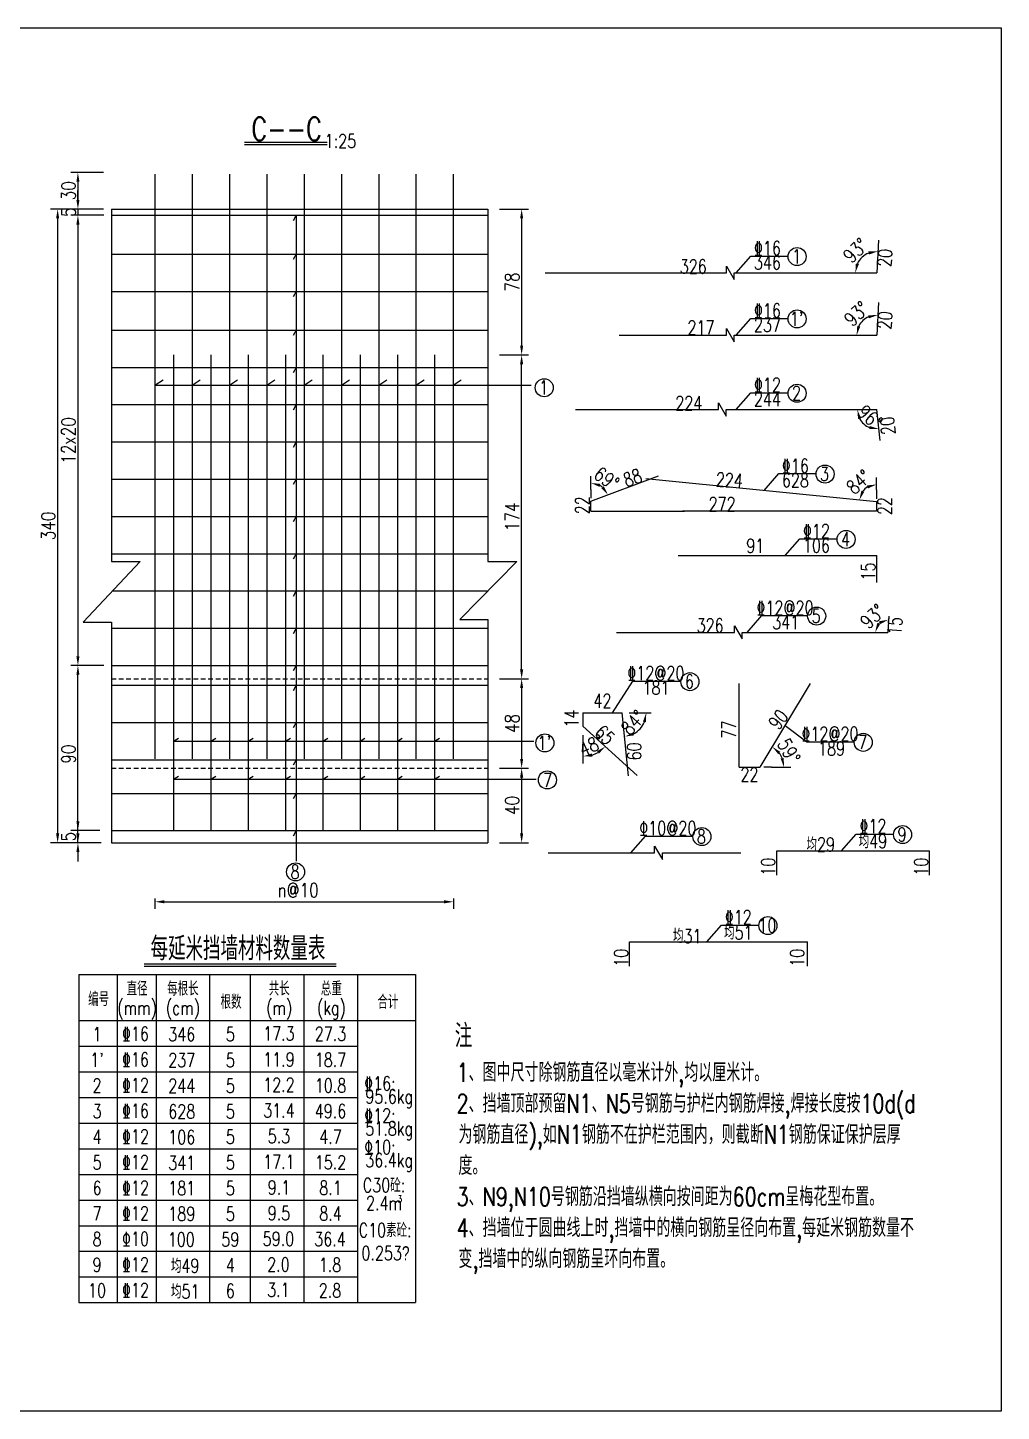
# Model space of a CAD drawing. Header units: millimetres. Extents: x 2923 to 12523, y -1268 to 4624.
# Drawn here: x 3976 to 4498, y -1268 to -525 of the extents above; entities that cross this region are included whole.
import ezdxf
from ezdxf.enums import TextEntityAlignment as Align

# ---------------------------------------------------------------- set-up
doc = ezdxf.new("R2010")
doc.units = ezdxf.units.MM
doc.linetypes.add('DASHED', pattern=[4, 2.5, -1.5])
for name, color, linetype in [('lk', 7, 'Continuous'), ('文字', 7, 'Continuous'), ('标注', 4, 'Continuous'), ('钢筋', 6, 'Continuous')]:
    doc.layers.add(name, color=color, linetype=linetype)
doc.styles.add('XGhz', font='simplex1.shx', dxfattribs={"width": 0.8, "bigfont": 'hztxt.shx'})
doc.styles.add('XGsz', font='simplex1.shx', dxfattribs={"width": 0.8, "bigfont": 'hztxt.shx'})
doc.styles.add('数字', font='simplex1.shx', dxfattribs={"width": 0.8, "bigfont": 'hztxt.shx'})
doc.styles.add('汉字', font='simplex1.shx', dxfattribs={"width": 0.8, "bigfont": 'hztxt.shx'})
doc.styles.add('钢筋', font='simplex1.shx', dxfattribs={"width": 0.8, "height": 2.2, "bigfont": 'hztxt.shx'})
doc.dimstyles.new('STANDARD25', dxfattribs={"dimscale": 2.5, "dimtxt": 3, "dimasz": 2, "dimexe": 1.5, "dimexo": 2.5, "dimgap": 0.5, "dimtad": 1, "dimdec": 0, "dimrnd": 0.1, "dimzin": 0, "dimdsep": 46, "dimtxsty": 'XGsz', "dimcen": 0.09, "dimdle": 1, "dimclrd": 256, "dimclre": 256, "dimclrt": 256, "dimadec": 0, "dimazin": 0, "dimtfac": 1, "dimtdec": 0, "dimtix": 1, "dimtmove": 2, "dimatfit": 3, "dimfxl": 0, "dimtolj": 1, "dimtzin": 0, "dimlwd": -1, "dimlwe": -1, "dimarcsym": 0})

# ---------------------------------------------------------------- blocks, each defined once
blk = doc.blocks.new('*D58')
at = {"layer": 'DEFPOINTS', "color": 0}
for p in [(4269.78, -730.36), (4431.42, -730.36), (4431.42, -730.36), (4422.58, -735.89), (4433.15, -746.88)]:
    blk.add_point(p, dxfattribs=at)
at = {"layer": '文字'}
blk.add_arc((4431.42, -730.36), 10.42, 207.753, 248.247, dxfattribs=at)
for points in [[(4421.38, -735.42), (4423, -735.02), (4420.99, -730.36)], [(4427.67, -739.22), (4427.44, -740.87), (4432.51, -740.73)]]:
    blk.add_solid(points, dxfattribs=at)
at = {"layer": '文字', "insert": (4427.79, -734.39), "char_height": 7.5, "attachment_point": 5, "rotation": 318, "style": 'XGsz'}
blk.add_mtext('\\A1;96°', dxfattribs=at)
blk = doc.blocks.new('*D59')
at = {"layer": 'DEFPOINTS', "color": 0}
for p in [(4395.77, -877.35), (4380.9, -918.02), (4357.69, -922.35), (4368.77, -922.35), (4368.77, -922.35)]:
    blk.add_point(p, dxfattribs=at)
at = {"layer": '文字'}
blk.add_line((4375.02, -922.35), (4385.4, -922.35), dxfattribs=at)
blk.add_arc((4368.77, -922.35), 12.88, 22.38469, 36.65157, dxfattribs=at)
for points in [[(4378.55, -915.28), (4379.66, -914.05), (4375.4, -911.31)], [(4381.5, -917.29), (4379.86, -917.61), (4381.65, -922.35)]]:
    blk.add_solid(points, dxfattribs=at)
at = {"layer": '文字', "insert": (4384.33, -913.54), "char_height": 7.5, "attachment_point": 5, "rotation": 299.51813, "style": 'XGsz'}
blk.add_mtext('\\A1;59°', dxfattribs=at)
blk = doc.blocks.new('*D60')
at = {"layer": 'DEFPOINTS', "color": 0}
for p in [(4434.16, -843.93), (4437.8, -841.15), (4291.85, -849.93), (4415.06, -849.93), (4437.36, -849.93)]:
    blk.add_point(p, dxfattribs=at)
at = {"layer": '文字'}
blk.add_line((4421.31, -849.93), (4434.31, -849.93), dxfattribs=at)
blk.add_arc((4437.36, -849.93), 6.8, 130.25799, 136.8761, dxfattribs=at)
for points in [[(4433.17, -845.59), (4431.62, -844.98), (4430.56, -849.93)], [(4432.7, -843.95), (4433.23, -845.53), (4437.7, -843.14)]]:
    blk.add_solid(points, dxfattribs=at)
at = {"layer": '文字', "insert": (4429.22, -841.38), "char_height": 7.5, "attachment_point": 5, "rotation": 43.56705, "style": 'XGsz'}
blk.add_mtext('\\A1;93°', dxfattribs=at)
blk = doc.blocks.new('*D61')
at = {"layer": 'DEFPOINTS', "color": 0}
for p in [(4307.55, -767.4), (4426.94, -771.63), (4431.29, -779.77), (4431.29, -779.77), (4431.29, -784.89)]:
    blk.add_point(p, dxfattribs=at)
at = {"layer": '文字'}
blk.add_line((4431.29, -773.52), (4431.29, -766.79), dxfattribs=at)
blk.add_arc((4431.29, -779.77), 9.24, 121.4088, 142.8806, dxfattribs=at)
for points in [[(4426.25, -771.09), (4426.7, -772.69), (4431.29, -770.54)], [(4424.7, -774.5), (4423.15, -773.89), (4422.1, -778.85)]]:
    blk.add_solid(points, dxfattribs=at)
at = {"layer": '文字', "insert": (4421.74, -769.22), "char_height": 7.5, "attachment_point": 5, "rotation": 42.1447, "style": 'XGsz'}
blk.add_mtext('\\A1;84°', dxfattribs=at)
blk = doc.blocks.new('*D62')
at = {"layer": 'DEFPOINTS', "color": 0}
for p in [(4314.37, -765.91), (4278.09, -779.51), (4278.09, -779.51), (4285.13, -772.78), (4278.09, -784.89)]:
    blk.add_point(p, dxfattribs=at)
at = {"layer": '文字'}
blk.add_line((4278.09, -773.26), (4278.09, -766.02), dxfattribs=at)
blk.add_arc((4278.09, -779.51), 9.74, 50.30745, 60.24277, dxfattribs=at)
for points in [[(4282.71, -771.86), (4283.14, -770.25), (4278.09, -769.77)], [(4284.99, -771.53), (4283.63, -772.5), (4287.21, -776.09)]]:
    blk.add_solid(points, dxfattribs=at)
at = {"layer": '文字', "insert": (4286.48, -767.4), "char_height": 7.5, "attachment_point": 5, "rotation": 325.27511, "style": 'XGsz'}
blk.add_mtext('\\A1;69°', dxfattribs=at)
blk = doc.blocks.new('*D63')
at = {"layer": 'DEFPOINTS', "color": 0}
for p in [(4432.3, -639.42), (4426, -646.85), (4253.58, -656.99), (4399.25, -656.99), (4431.42, -656.99)]:
    blk.add_point(p, dxfattribs=at)
at = {"layer": '文字'}
blk.add_line((4405.5, -656.99), (4423.67, -656.99), dxfattribs=at)
blk.add_arc((4431.42, -656.99), 11.49, 112.2579, 154.87619, dxfattribs=at)
for points in [[(4426.92, -645.53), (4427.2, -647.17), (4431.99, -645.51)], [(4421.82, -652.29), (4420.2, -651.93), (4419.92, -656.99)]]:
    blk.add_solid(points, dxfattribs=at)
at = {"layer": '文字', "insert": (4420.05, -645.04), "char_height": 7.5, "attachment_point": 5, "rotation": 43.56705, "style": 'XGsz'}
blk.add_mtext('\\A1;93°', dxfattribs=at)
blk = doc.blocks.new('*D64')
at = {"layer": 'DEFPOINTS', "color": 0}
for p in [(4432.3, -672.88), (4426.33, -680.92), (4293.31, -690.46), (4405.74, -690.46), (4431.42, -690.46)]:
    blk.add_point(p, dxfattribs=at)
at = {"layer": '文字'}
blk.add_line((4411.99, -690.46), (4424.35, -690.46), dxfattribs=at)
blk.add_arc((4431.42, -690.46), 10.81, 113.8742, 153.25989, dxfattribs=at)
for points in [[(4426.89, -679.75), (4427.19, -681.39), (4431.96, -679.66)], [(4422.57, -685.79), (4420.95, -685.4), (4420.6, -690.46)]]:
    blk.add_solid(points, dxfattribs=at)
at = {"layer": '文字', "insert": (4420.52, -679), "char_height": 7.5, "attachment_point": 5, "rotation": 43.56705, "style": 'XGsz'}
blk.add_mtext('\\A1;93°', dxfattribs=at)
blk = doc.blocks.new('*D116')
at = {"layer": 'DEFPOINTS', "color": 0}
for p in [(4044.24, -986.4), (4204.35, -986.4), (4204.35, -994.51)]:
    blk.add_point(p, dxfattribs=at)
at = {"layer": '标注'}
for p, q in [((4044.24, -992.65), (4044.24, -998.26)), ((4049.24, -994.51), (4199.35, -994.51)), ((4204.35, -992.65), (4204.35, -998.26))]:
    blk.add_line(p, q, dxfattribs=at)
for points in [[(4049.24, -993.67), (4049.24, -995.34), (4044.24, -994.51)], [(4199.35, -993.67), (4199.35, -995.34), (4204.35, -994.51)]]:
    blk.add_solid(points, dxfattribs=at)
at = {"layer": '标注', "insert": (4120.99, -988.19), "char_height": 7.5, "attachment_point": 5, "style": 'XGsz'}
blk.add_mtext('\\A1;n@10', dxfattribs=at)
blk = doc.blocks.new('*D117')
at = {"layer": 'DEFPOINTS', "color": 0}
for p in [(4021.65, -622.82), (3992.02, -962.82), (4021.65, -962.82)]:
    blk.add_point(p, dxfattribs=at)
at = {"layer": '标注'}
for p, q in [((4015.4, -622.82), (3988.27, -622.82)), ((3992.02, -627.82), (3992.02, -957.82)), ((4015.4, -962.82), (3988.27, -962.82))]:
    blk.add_line(p, q, dxfattribs=at)
for points in [[(3991.19, -627.82), (3992.85, -627.82), (3992.02, -622.82)], [(3991.19, -957.82), (3992.85, -957.82), (3992.02, -962.82)]]:
    blk.add_solid(points, dxfattribs=at)
at = {"layer": '标注', "insert": (3987.02, -792.82), "char_height": 7.5, "attachment_point": 5, "rotation": 90, "style": 'XGsz'}
blk.add_mtext('\\A1;340', dxfattribs=at)
blk = doc.blocks.new('*D270')
at = {"layer": 'DEFPOINTS', "color": 0}
for p in [(4022.99, -626.09), (4002.89, -867.71), (4022.98, -867.71)]:
    blk.add_point(p, dxfattribs=at)
at = {"layer": '标注'}
for p, q in [((4016.74, -626.09), (3999.14, -626.09)), ((4002.89, -631.09), (4002.89, -862.71)), ((4016.73, -867.71), (3999.14, -867.71))]:
    blk.add_line(p, q, dxfattribs=at)
for points in [[(4002.06, -631.09), (4003.73, -631.09), (4002.89, -626.09)], [(4002.06, -862.71), (4003.73, -862.71), (4002.89, -867.71)]]:
    blk.add_solid(points, dxfattribs=at)
at = {"layer": '标注', "insert": (3997.89, -746.9), "char_height": 7.5, "attachment_point": 5, "rotation": 90, "style": 'XGsz'}
blk.add_mtext('\\A1;12x20', dxfattribs=at)
blk = doc.blocks.new('*D272')
at = {"layer": 'DEFPOINTS', "color": 0}
for p in [(4022.9, -603.08), (4002.89, -622.82), (4022.9, -622.82)]:
    blk.add_point(p, dxfattribs=at)
at = {"layer": '标注'}
for p, q in [((4016.65, -603.08), (3999.14, -603.08)), ((4002.89, -608.08), (4002.89, -617.82)), ((4016.65, -622.82), (3999.14, -622.82))]:
    blk.add_line(p, q, dxfattribs=at)
for points in [[(4002.06, -608.08), (4003.73, -608.08), (4002.89, -603.08)], [(4002.06, -617.82), (4003.73, -617.82), (4002.89, -622.82)]]:
    blk.add_solid(points, dxfattribs=at)
at = {"layer": '标注', "insert": (3997.89, -612.95), "char_height": 7.5, "attachment_point": 5, "rotation": 90, "style": 'XGsz'}
blk.add_mtext('\\A1;30', dxfattribs=at)
blk = doc.blocks.new('*D271')
at = {"layer": 'DEFPOINTS', "color": 0}
for p in [(4022.9, -622.82), (4002.89, -626.09), (4022.99, -626.09)]:
    blk.add_point(p, dxfattribs=at)
at = {"layer": '标注'}
for p, q in [((4002.89, -617.82), (4002.89, -612.82)), ((4016.65, -622.82), (3999.14, -622.82)), ((4002.89, -622.82), (4002.89, -626.09)), ((4016.74, -626.09), (3999.14, -626.09)), ((4002.89, -631.09), (4002.89, -636.09))]:
    blk.add_line(p, q, dxfattribs=at)
for points in [[(4002.06, -617.82), (4003.73, -617.82), (4002.89, -622.82)], [(4002.06, -631.09), (4003.73, -631.09), (4002.89, -626.09)]]:
    blk.add_solid(points, dxfattribs=at)
at = {"layer": '标注', "insert": (3997.89, -624.46), "char_height": 7.5, "attachment_point": 5, "rotation": 90, "style": 'XGsz'}
blk.add_mtext('\\A1;5', dxfattribs=at)
blk = doc.blocks.new('*D274')
at = {"layer": 'DEFPOINTS', "color": 0}
for p in [(4002.89, -956.26), (4020.84, -956.26), (4020.84, -962.82)]:
    blk.add_point(p, dxfattribs=at)
at = {"layer": '标注'}
for p, q in [((4002.89, -951.26), (4002.89, -946.26)), ((4014.59, -956.26), (3999.14, -956.26)), ((4002.89, -962.82), (4002.89, -956.26)), ((4014.59, -962.82), (3999.14, -962.82)), ((4002.89, -967.82), (4002.89, -972.82))]:
    blk.add_line(p, q, dxfattribs=at)
for points in [[(4002.06, -951.26), (4003.73, -951.26), (4002.89, -956.26)], [(4002.06, -967.82), (4003.73, -967.82), (4002.89, -962.82)]]:
    blk.add_solid(points, dxfattribs=at)
at = {"layer": '标注', "insert": (3997.89, -959.54), "char_height": 7.5, "attachment_point": 5, "rotation": 90, "style": 'XGsz'}
blk.add_mtext('\\A1;5', dxfattribs=at)
blk = doc.blocks.new('*D273')
at = {"layer": 'DEFPOINTS', "color": 0}
for p in [(4002.89, -867.71), (4022.98, -867.71), (4020.84, -962.82)]:
    blk.add_point(p, dxfattribs=at)
at = {"layer": '标注'}
for p, q in [((4016.73, -867.71), (3999.14, -867.71)), ((4002.89, -957.82), (4002.89, -872.71)), ((4014.59, -962.82), (3999.14, -962.82))]:
    blk.add_line(p, q, dxfattribs=at)
for points in [[(4002.06, -872.71), (4003.73, -872.71), (4002.89, -867.71)], [(4002.06, -957.82), (4003.73, -957.82), (4002.89, -962.82)]]:
    blk.add_solid(points, dxfattribs=at)
at = {"layer": '标注', "insert": (3997.89, -915.26), "char_height": 7.5, "attachment_point": 5, "rotation": 90, "style": 'XGsz'}
blk.add_mtext('\\A1;90', dxfattribs=at)
blk = doc.blocks.new('*D325')
at = {"layer": 'DEFPOINTS', "color": 0}
for p in [(4273.74, -900.18), (4273.74, -905.16), (4273.74, -920.21), (4278.2, -915.88), (4302.83, -926.67)]:
    blk.add_point(p, dxfattribs=at)
at = {"layer": '文字'}
blk.add_arc((4273.74, -900.18), 16.32, 287.62355, 300.0528, dxfattribs=at)
for points in [[(4281.39, -913.66), (4282.43, -914.95), (4285.8, -911.17)], [(4278.8, -916.56), (4278.55, -914.91), (4273.74, -916.5)]]:
    blk.add_solid(points, dxfattribs=at)
at = {"layer": '文字', "insert": (4278.31, -910.53), "char_height": 7.5, "attachment_point": 5, "rotation": 23.83817, "style": 'XGsz'}
blk.add_mtext('\\A1;48°', dxfattribs=at)
blk = doc.blocks.new('*D324')
at = {"layer": 'DEFPOINTS', "color": 0}
for p in [(4294.91, -893.06), (4298.51, -893.06), (4310.4, -893.06), (4302.06, -903.74), (4298.29, -926.84)]:
    blk.add_point(p, dxfattribs=at)
at = {"layer": '文字'}
blk.add_arc((4294.91, -893.06), 12.85, 298.14949, 337.5611, dxfattribs=at)
for points in [[(4305.97, -897.81), (4307.61, -898.13), (4307.76, -893.06)], [(4301.22, -905.19), (4300.73, -903.6), (4296.19, -905.85)]]:
    blk.add_solid(points, dxfattribs=at)
at = {"layer": '文字', "insert": (4300.73, -898.33), "char_height": 7.5, "attachment_point": 5, "rotation": 47.8553, "style": 'XGsz'}
blk.add_mtext('\\A1;84°', dxfattribs=at)
blk = doc.blocks.new('*D340')
at = {"layer": 'DEFPOINTS', "color": 0}
for p in [(4222.81, -701.06), (4240.91, -701.06), (4222.81, -874.82)]:
    blk.add_point(p, dxfattribs=at)
at = {"layer": '标注'}
for p, q in [((4229.06, -701.06), (4244.66, -701.06)), ((4240.91, -869.82), (4240.91, -706.06)), ((4229.06, -874.82), (4244.66, -874.82))]:
    blk.add_line(p, q, dxfattribs=at)
for points in [[(4240.08, -706.06), (4241.74, -706.06), (4240.91, -701.06)], [(4240.08, -869.82), (4241.74, -869.82), (4240.91, -874.82)]]:
    blk.add_solid(points, dxfattribs=at)
at = {"layer": '标注', "insert": (4235.91, -787.94), "char_height": 7.5, "attachment_point": 5, "rotation": 90, "style": 'XGsz'}
blk.add_mtext('\\A1;174', dxfattribs=at)
blk = doc.blocks.new('*D341')
at = {"layer": 'DEFPOINTS', "color": 0}
for p in [(4222.81, -622.82), (4222.81, -701.06), (4240.91, -701.06)]:
    blk.add_point(p, dxfattribs=at)
at = {"layer": '标注'}
for p, q in [((4229.06, -622.82), (4244.66, -622.82)), ((4240.91, -627.82), (4240.91, -696.06)), ((4229.06, -701.06), (4244.66, -701.06))]:
    blk.add_line(p, q, dxfattribs=at)
for points in [[(4240.08, -627.82), (4241.74, -627.82), (4240.91, -622.82)], [(4240.08, -696.06), (4241.74, -696.06), (4240.91, -701.06)]]:
    blk.add_solid(points, dxfattribs=at)
at = {"layer": '标注', "insert": (4235.91, -661.94), "char_height": 7.5, "attachment_point": 5, "rotation": 90, "style": 'XGsz'}
blk.add_mtext('\\A1;78', dxfattribs=at)
blk = doc.blocks.new('*D352')
at = {"layer": 'DEFPOINTS', "color": 0}
for p in [(4222.81, -874.82), (4222.81, -922.82), (4240.91, -922.82)]:
    blk.add_point(p, dxfattribs=at)
at = {"layer": '标注'}
for p, q in [((4229.06, -874.82), (4244.66, -874.82)), ((4240.91, -879.82), (4240.91, -917.82)), ((4229.06, -922.82), (4244.66, -922.82))]:
    blk.add_line(p, q, dxfattribs=at)
for points in [[(4240.08, -879.82), (4241.74, -879.82), (4240.91, -874.82)], [(4240.08, -917.82), (4241.74, -917.82), (4240.91, -922.82)]]:
    blk.add_solid(points, dxfattribs=at)
at = {"layer": '标注', "insert": (4235.91, -898.82), "char_height": 7.5, "attachment_point": 5, "rotation": 90, "style": 'XGsz'}
blk.add_mtext('\\A1;48', dxfattribs=at)
blk = doc.blocks.new('*D353')
at = {"layer": 'DEFPOINTS', "color": 0}
for p in [(4222.81, -922.82), (4222.81, -962.82), (4240.91, -962.82)]:
    blk.add_point(p, dxfattribs=at)
at = {"layer": '标注'}
for p, q in [((4229.06, -922.82), (4244.66, -922.82)), ((4240.91, -927.82), (4240.91, -957.82)), ((4229.06, -962.82), (4244.66, -962.82))]:
    blk.add_line(p, q, dxfattribs=at)
for points in [[(4240.08, -927.82), (4241.74, -927.82), (4240.91, -922.82)], [(4240.08, -957.82), (4241.74, -957.82), (4240.91, -962.82)]]:
    blk.add_solid(points, dxfattribs=at)
at = {"layer": '标注', "insert": (4235.91, -942.82), "char_height": 7.5, "attachment_point": 5, "rotation": 90, "style": 'XGsz'}
blk.add_mtext('\\A1;40', dxfattribs=at)

msp = doc.modelspace()

# ---------------------------------------------------------------- linework, layer by layer
at = {"layer": 'DEFPOINTS'}
msp.add_lwpolyline([(3448.22, -525.43), (4498.22, -525.43), (4498.22, -1267.93), (3448.22, -1267.93), (3448.22, -525.43)], dxfattribs=at)
at = {"layer": 'lk'}
for p, q in [((4020.84, -622.82), (4222.81, -622.82)), ((4020.84, -622.82), (4020.84, -811.98)), ((4222.81, -622.82), (4222.81, -811.82)), ((4036.32, -811.98), (4005.78, -844.4)), ((4020.84, -811.98), (4036.32, -811.98)), ((4238.29, -811.82), (4207.75, -843.09)), ((4222.81, -811.82), (4238.29, -811.82)), ((4005.78, -844.4), (4020.84, -844.4)), ((4020.84, -844.4), (4020.84, -962.82)), ((4020.84, -844.4), (4020.84, -904.27)), ((4207.75, -843.09), (4222.81, -843.09)), ((4222.81, -843.09), (4222.81, -962.82)), ((4222.81, -843.09), (4222.81, -904.1)), ((4020.84, -884.36), (4020.84, -904.27)), ((4020.84, -962.82), (4222.81, -962.82))]:
    msp.add_line(p, q, dxfattribs=at)
at = {"layer": 'lk', "linetype": 'DASHED'}
for p, q in [((4020.84, -874.82), (4222.81, -874.82)), ((4020.84, -922.82), (4222.81, -922.82))]:
    msp.add_line(p, q, dxfattribs=at)
at = {"layer": '文字'}
for p, q in [((4278.09, -773.26), (4278.09, -777.93)), ((4431.29, -773.52), (4431.29, -778.23)), ((4298.51, -893.06), (4310.4, -893.06)), ((4273.74, -905.16), (4273.74, -920.21)), ((4054.24, -908.36), (4056.88, -906.73)), ((4074.24, -908.36), (4076.88, -906.73)), ((4094.24, -908.36), (4096.88, -906.73)), ((4114.24, -908.36), (4116.88, -906.73)), ((4134.24, -908.36), (4136.88, -906.73)), ((4154.24, -908.36), (4156.88, -906.73)), ((4174.24, -908.36), (4176.88, -906.73)), ((4194.24, -908.36), (4196.88, -906.73)), ((4054.24, -928.65), (4056.88, -927.02)), ((4074.24, -928.65), (4076.88, -927.02)), ((4094.24, -928.65), (4096.88, -927.02)), ((4114.24, -928.65), (4116.88, -927.02)), ((4134.24, -928.65), (4136.88, -927.02)), ((4154.24, -928.65), (4156.88, -927.02)), ((4174.24, -928.65), (4176.88, -927.02)), ((4194.24, -928.65), (4196.88, -927.02)), ((4375.02, -922.35), (4370.92, -922.35)), ((4054.24, -928.65), (4248.7, -928.65)), ((4003.39, -1113.31), (4152.83, -1113.31))]:
    msp.add_line(p, q, dxfattribs=at)
at = {"layer": '标注'}
for p, q in [((4092.27, -588.06), (4136.55, -588.06)), ((4119.96, -626.13), (4118.42, -629.06)), ((4119.96, -626.13), (4119.96, -972.71)), ((4119.96, -646.99), (4118.42, -649.92)), ((4355.94, -656.99), (4363.84, -647.99)), ((4363.84, -647.99), (4383.5, -647.99)), ((4350.72, -656.99), (4350.72, -653.47)), ((4350.72, -653.47), (4354.87, -660.51)), ((4354.87, -660.51), (4354.87, -656.99)), ((4119.96, -666.99), (4118.42, -669.92)), ((4355.94, -690.46), (4363.84, -681.46)), ((4363.84, -681.46), (4383.5, -681.46)), ((4119.96, -687.71), (4118.42, -690.64)), ((4350.72, -690.46), (4350.72, -686.94)), ((4350.72, -686.94), (4354.87, -693.98)), ((4354.87, -693.98), (4354.87, -690.46)), ((4119.96, -707.71), (4118.42, -710.64)), ((4044.24, -717.32), (4048.54, -714.43)), ((4044.24, -717.32), (4246.02, -717.32)), ((4064.24, -717.32), (4068.54, -714.43)), ((4084.24, -717.32), (4088.54, -714.43)), ((4104.24, -717.32), (4108.54, -714.43)), ((4124.24, -717.32), (4128.54, -714.43)), ((4144.24, -717.32), (4148.54, -714.43)), ((4164.24, -717.32), (4168.54, -714.43)), ((4184.24, -717.32), (4188.54, -714.43)), ((4204.24, -717.32), (4208.54, -714.43)), ((4346.45, -726.84), (4350.6, -733.88)), ((4346.45, -730.36), (4346.45, -726.84)), ((4355.94, -730.36), (4363.84, -721.36)), ((4363.84, -721.36), (4383.5, -721.36)), ((4119.96, -727.71), (4118.42, -730.64)), ((4350.6, -733.88), (4350.6, -730.36)), ((4119.96, -747.71), (4118.42, -750.64)), ((4370.93, -773.74), (4378.82, -764.73)), ((4378.82, -764.73), (4398.48, -764.73)), ((4119.96, -767.71), (4118.42, -770.64)), ((4119.96, -787.71), (4118.42, -790.64)), ((4382.22, -808.75), (4390.12, -799.75)), ((4390.12, -799.75), (4409.77, -799.75)), ((4119.96, -807.71), (4118.42, -810.64)), ((4119.96, -827.71), (4118.42, -830.64)), ((4355.06, -846.41), (4359.2, -853.45)), ((4355.06, -849.93), (4355.06, -846.41)), ((4361.89, -849.93), (4369.78, -840.93)), ((4369.78, -840.93), (4394, -840.93)), ((4119.96, -847.71), (4118.42, -850.64)), ((4359.2, -853.45), (4359.2, -849.93)), ((4119.96, -867.71), (4118.42, -870.64)), ((4289.7, -893.06), (4300.51, -876.09)), ((4300.51, -876.09), (4326, -876.09)), ((4119.96, -878.29), (4118.42, -881.23)), ((4119.96, -898.29), (4118.42, -901.23)), ((4382.27, -899.85), (4393.89, -908.67)), ((4054.24, -908.36), (4247.44, -908.36)), ((4393.89, -908.67), (4418.95, -908.67)), ((4119.96, -918.29), (4118.42, -921.23)), ((4119.96, -918.29), (4118.42, -921.23)), ((4119.96, -936.32), (4118.42, -939.25)), ((4119.96, -956.28), (4118.42, -959.21)), ((4299.5, -968.24), (4307.4, -959.24)), ((4307.4, -959.24), (4332.45, -959.24)), ((4312.27, -964.73), (4316.42, -971.76)), ((4312.27, -968.24), (4312.27, -964.73)), ((4412.52, -967.15), (4420.42, -958.14)), ((4420.42, -958.14), (4440.08, -958.14)), ((4316.42, -971.76), (4316.42, -968.24)), ((4340.26, -1016.01), (4348.16, -1007.01)), ((4348.16, -1007.01), (4367.81, -1007.01)), ((4038.38, -1029.09), (4141.39, -1029.09)), ((4024.01, -1033.57), (4024.01, -1209.56)), ((4044.93, -1033.57), (4044.93, -1209.56)), ((4073.45, -1033.57), (4073.45, -1209.56)), ((4095.25, -1033.57), (4095.25, -1209.56)), ((4124.04, -1033.57), (4124.04, -1209.56)), ((4152.83, -1033.57), (4152.83, -1209.56)), ((4003.39, -1058.17), (4183.91, -1058.17)), ((4003.39, -1072.06), (4152.83, -1072.06)), ((4003.39, -1085.81), (4152.83, -1085.81)), ((4003.39, -1099.56), (4152.83, -1099.56)), ((4003.39, -1127.06), (4152.83, -1127.06)), ((4003.39, -1140.81), (4152.83, -1140.81)), ((4003.39, -1154.56), (4152.83, -1154.56)), ((4003.39, -1168.31), (4152.83, -1168.31)), ((4003.39, -1182.06), (4152.83, -1182.06)), ((4003.39, -1195.81), (4152.83, -1195.81))]:
    msp.add_line(p, q, dxfattribs=at)
for centre in [(4388.68, -648.27), (4388.68, -681.73), (4253.03, -718.65), (4388.68, -721.64), (4403.66, -765.01), (4414.95, -800.03), (4399.18, -841.21), (4331.18, -876.37), (4253.36, -909.26), (4424.13, -908.94), (4254.72, -929.13), (4337.63, -959.52), (4445.26, -958.42), (4119.64, -978.48), (4373, -1007.29)]:
    msp.add_circle(centre, 4.84, dxfattribs=at)
at = {"layer": '钢筋'}
for p, q in [((4092.27, -586.81), (4136.55, -586.81)), ((4044.24, -604.02), (4044.24, -917.82)), ((4064.24, -604.02), (4064.24, -917.82)), ((4084.24, -604.02), (4084.24, -917.82)), ((4104.24, -604.02), (4104.24, -917.82)), ((4124.24, -604.02), (4124.24, -917.82)), ((4144.24, -604.02), (4144.24, -917.82)), ((4164.24, -604.02), (4164.24, -917.82)), ((4184.24, -604.02), (4184.24, -917.82)), ((4204.24, -604.02), (4204.24, -917.82)), ((4020.84, -626.13), (4222.81, -626.13)), ((4432.3, -639.42), (4431.42, -656.99)), ((4020.84, -646.99), (4222.81, -646.99)), ((4253.58, -656.99), (4350.72, -656.99)), ((4354.87, -656.99), (4431.42, -656.99)), ((4020.84, -666.99), (4222.81, -666.99)), ((4432.3, -672.88), (4431.42, -690.46)), ((4020.84, -687.71), (4222.81, -687.71)), ((4293.31, -690.46), (4350.72, -690.46)), ((4354.87, -690.46), (4431.42, -690.46)), ((4354.87, -690.46), (4405.74, -690.46)), ((4054.24, -701.06), (4054.24, -956.28)), ((4074.24, -701.06), (4074.24, -956.28)), ((4094.24, -701.06), (4094.24, -956.28)), ((4114.24, -701.06), (4114.24, -956.28)), ((4134.24, -701.06), (4134.24, -956.28)), ((4154.24, -701.06), (4154.24, -956.28)), ((4174.24, -701.06), (4174.24, -956.28)), ((4194.24, -701.06), (4194.24, -956.28)), ((4020.84, -707.71), (4222.81, -707.71)), ((4020.84, -727.71), (4222.81, -727.71)), ((4020.84, -727.71), (4222.81, -727.71)), ((4269.78, -730.36), (4346.45, -730.36)), ((4350.6, -730.36), (4431.42, -730.36)), ((4433.15, -746.88), (4431.42, -730.36)), ((4020.84, -747.71), (4222.81, -747.71)), ((4020.84, -767.71), (4222.81, -767.71)), ((4278.09, -779.51), (4314.37, -765.91)), ((4307.55, -767.4), (4431.29, -779.77)), ((4278.09, -784.89), (4278.09, -779.51)), ((4278.09, -784.89), (4328.26, -784.89)), ((4431.29, -784.89), (4327.13, -784.89)), ((4431.29, -779.77), (4431.29, -784.89)), ((4020.84, -787.71), (4222.81, -787.71)), ((4020.84, -807.71), (4222.81, -807.71)), ((4324.83, -808.75), (4431.42, -808.75)), ((4431.42, -823.2), (4431.42, -808.75)), ((4021.51, -827.71), (4222.77, -827.71)), ((4437.8, -841.15), (4437.36, -849.93)), ((4020.84, -847.71), (4222.81, -847.71)), ((4291.85, -849.93), (4355.06, -849.93)), ((4359.2, -849.93), (4437.36, -849.93)), ((4020.84, -867.71), (4222.81, -867.71)), ((4020.84, -878.29), (4222.81, -878.29)), ((4357.69, -922.35), (4357.69, -877.35)), ((4395.77, -877.35), (4368.77, -922.35)), ((4020.84, -898.29), (4222.81, -898.29)), ((4273.74, -893.06), (4294.91, -893.06)), ((4273.74, -893.06), (4273.74, -900.18)), ((4298.29, -926.84), (4294.91, -893.06)), ((4302.83, -926.67), (4273.74, -900.18)), ((4020.84, -918.29), (4222.81, -918.29)), ((4357.69, -922.35), (4368.77, -922.35)), ((4020.84, -936.32), (4222.81, -936.32)), ((4020.84, -956.28), (4222.81, -956.28)), ((4255.09, -968.24), (4312.27, -968.24)), ((4316.42, -968.24), (4358.58, -968.24)), ((4377.83, -967.15), (4459.78, -967.15)), ((4377.83, -980.25), (4377.83, -967.15)), ((4459.78, -980.25), (4459.78, -967.15)), ((4298.85, -1016.01), (4394.23, -1016.01)), ((4298.85, -1029.11), (4298.85, -1016.01)), ((4394.23, -1029.11), (4394.23, -1016.01)), ((4038.38, -1027.84), (4141.39, -1027.84)), ((4003.39, -1033.57), (4003.39, -1209.56)), ((4003.39, -1033.57), (4183.91, -1033.57)), ((4183.91, -1033.57), (4183.91, -1209.56)), ((4003.39, -1209.56), (4183.91, -1209.56))]:
    msp.add_line(p, q, dxfattribs=at)

# ---------------------------------------------------------------- texts
at = {"layer": '文字', "width": 0.75}
for s, height, style, p in [('C--C', 12.5, 'XGhz', (4114.85, -579.77)), ('1:25', 7.5, '数字', (4143.72, -586.25)), ('%%13216', 7.5, '钢筋', (4372.78, -643.77)), ('1', 7.5, '数字', (4388.39, -648.2)), ('326', 7.5, '数字', (4332.97, -653.55)), ('346', 7.5, '数字', (4372.78, -651.49)), ('%%13216', 7.5, '钢筋', (4372.78, -677.24)), ('217', 7.5, '数字', (4337.12, -686.34)), ('237', 7.5, '数字', (4372.78, -684.96)), ("1'", 7.5, '数字', (4388.39, -681.67)), ('1', 7.5, '数字', (4252.74, -718.58)), ('%%13212', 7.5, '钢筋', (4372.78, -717.14)), ('2', 7.5, '数字', (4388.39, -721.57)), ('224', 7.5, '数字', (4330.57, -726.95)), ('244', 7.5, '数字', (4372.78, -724.86)), ('%%13216', 7.5, '钢筋', (4387.76, -760.52)), ('628', 7.5, '数字', (4387.76, -768.24)), ('3', 7.5, '数字', (4403.38, -764.94)), ('272', 7.5, '数字', (4348.45, -781.15)), ('%%13212', 7.5, '钢筋', (4399.06, -795.53)), ('91', 7.5, '数字', (4366.24, -803.53)), ('106', 7.5, '数字', (4399.06, -803.25)), ('4', 7.5, '数字', (4414.67, -799.96)), ('%%13212@20', 7.5, '钢筋', (4382.2, -836.71)), ('5', 7.5, '数字', (4398.9, -841.14)), ('326', 7.5, '数字', (4342.05, -846.25)), ('341', 7.5, '数字', (4382.56, -844.43)), ('%%13212@20', 7.5, '钢筋', (4312.92, -871.88)), ('181', 7.5, '数字', (4313, -879.6)), ('6', 7.5, '数字', (4330.9, -876.3)), ('42', 7.5, '数字', (4284.27, -886.59)), ("1'", 7.5, '数字', (4253.08, -909.19)), ('%%13212@20', 7.5, '钢筋', (4406.31, -904.45)), ('7', 7.5, '数字', (4423.84, -908.88)), ('189', 7.5, '数字', (4407.15, -912.17)), ('7', 7.5, '数字', (4254.87, -929.28)), ('22', 7.5, '数字', (4363.13, -926.19)), ('%%13212', 7.5, '钢筋', (4429.36, -953.93)), ('%%13110@20', 7.5, '钢筋', (4319.34, -955.03)), ('8', 7.5, '数字', (4337.35, -959.45)), ('均49', 7.5, '数字', (4429.36, -961.65)), ('9', 7.5, '数字', (4444.97, -958.36)), ('均29', 7.5, '数字', (4401.35, -963.43)), ('8', 7.5, '数字', (4119.36, -978.42)), ('%%13212', 7.5, '钢筋', (4357.1, -1002.79)), ('均31', 7.5, '数字', (4329.74, -1012.51)), ('均51', 7.5, '数字', (4357.13, -1010.61)), ('10', 7.5, '数字', (4372.71, -1007.22)), ('每延米挡墙材料数量表', 12.5, '汉字', (4088.75, -1018.96)), ('直径', 7.5, '数字', (4034.64, -1040.72)), ('每根长', 7.5, '数字', (4059.21, -1040.72)), ('共长', 7.5, '数字', (4110.87, -1040.72)), ('总重', 7.5, '数字', (4138.84, -1040.72)), ('编号', 7.5, '数字', (4014.02, -1046.31)), ('(mm)', 7.5, '数字', (4034.64, -1051.97)), ('(cm)', 7.5, '数字', (4059.21, -1051.97)), ('根数', 7.5, '数字', (4085.04, -1047.85)), ('(m)', 7.5, '数字', (4110.87, -1051.97)), ('(kg)', 7.5, '数字', (4138.84, -1051.97)), ('合计', 7.5, '数字', (4169.2, -1047.87)), ('1', 7.5, '数字', (4013.15, -1065.46)), ('%%13216', 7.5, '钢筋', (4033.78, -1065.31)), ('17.3', 7.5, '数字', (4110.73, -1065.18)), ('27.3', 7.5, '数字', (4138.4, -1065.44)), ('346', 7.5, '数字', (4058.6, -1065.63)), ('5', 7.5, '数字', (4084.65, -1065.58)), ("1'", 7.5, '数字', (4013.15, -1079.34)), ('%%13216', 7.5, '钢筋', (4033.78, -1079.19)), ('237', 7.5, '数字', (4058.6, -1079.51)), ('5', 7.5, '数字', (4084.65, -1079.46)), ('11.9', 7.5, '数字', (4110.73, -1079.06)), ('18.7', 7.5, '数字', (4138.4, -1079.32)), ('2', 7.5, '数字', (4013.15, -1093.09)), ('%%13212', 7.5, '钢筋', (4033.78, -1092.94)), ('244', 7.5, '数字', (4058.6, -1093.26)), ('5', 7.5, '数字', (4084.65, -1093.21)), ('12.2', 7.5, '数字', (4110.73, -1092.81)), ('10.8', 7.5, '数字', (4138.4, -1093.07)), ('%%13216:', 7.5, '钢筋', (4164.9, -1092.07)), ('95.6kg', 7.5, '数字', (4169.85, -1100.28)), ('3', 7.5, '数字', (4013.15, -1106.84)), ('%%13216', 7.5, '钢筋', (4033.78, -1106.69)), ('628', 7.5, '数字', (4058.6, -1107.01)), ('5', 7.5, '数字', (4084.65, -1106.96)), ('31.4', 7.5, '数字', (4110.73, -1106.56)), ('49.6', 7.5, '数字', (4138.4, -1106.82)), ('%%13212:', 7.5, '钢筋', (4164.9, -1109.17)), ('51.8kg', 7.5, '数字', (4169.85, -1117.37)), ('4', 7.5, '数字', (4013.15, -1120.59)), ('%%13212', 7.5, '钢筋', (4033.78, -1120.44)), ('106', 7.5, '数字', (4058.6, -1120.76)), ('5', 7.5, '数字', (4084.65, -1120.71)), ('5.3', 7.5, '数字', (4110.73, -1120.31)), ('4.7', 7.5, '数字', (4138.4, -1120.57)), ('%%13110:', 7.5, '钢筋', (4164.9, -1126.16)), ('5', 7.5, '数字', (4013.15, -1134.34)), ('%%13212', 7.5, '钢筋', (4033.78, -1134.19)), ('341', 7.5, '数字', (4058.6, -1134.51)), ('5', 7.5, '数字', (4084.65, -1134.46)), ('17.1', 7.5, '数字', (4110.73, -1134.06)), ('15.2', 7.5, '数字', (4138.4, -1134.32)), ('36.4kg', 7.5, '数字', (4169.85, -1134.36)), ('C30砼:', 7.5, '数字', (4167.08, -1146.22)), ('6', 7.5, '数字', (4013.15, -1148.09)), ('%%13212', 7.5, '钢筋', (4033.78, -1147.94)), ('181', 7.5, '数字', (4058.6, -1148.26)), ('5', 7.5, '数字', (4084.65, -1148.21)), ('9.1', 7.5, '数字', (4110.73, -1147.81)), ('8.1', 7.5, '数字', (4138.4, -1148.07)), ('7', 7.5, '数字', (4013.15, -1161.84)), ('%%13212', 7.5, '钢筋', (4033.78, -1161.69)), ('189', 7.5, '数字', (4058.6, -1162.01)), ('5', 7.5, '数字', (4084.65, -1161.96)), ('9.5', 7.5, '数字', (4110.73, -1161.56)), ('8.4', 7.5, '数字', (4138.4, -1161.82)), ('2.4m', 7.5, '数字', (4167.08, -1156.18)), ('3', 3.75, '数字', (4175.59, -1153.91)), ('8', 7.5, '数字', (4013.15, -1175.59)), ('%%13110', 7.5, '钢筋', (4033.78, -1175.44)), ('100', 7.5, '数字', (4058.32, -1175.76)), ('59', 7.5, '数字', (4084.65, -1175.71)), ('59.0', 7.5, '数字', (4110.44, -1175.31)), ('36.4', 7.5, '数字', (4138.12, -1175.57)), ('9', 7.5, '数字', (4013.15, -1189.34)), ('%%13212', 7.5, '钢筋', (4033.78, -1189.19)), (' 均49', 7.5, '数字', (4058.53, -1189.51)), ('4', 7.5, '数字', (4084.65, -1189.46)), ('2.0', 7.5, '数字', (4110.44, -1189.06)), ('1.8', 7.5, '数字', (4138.12, -1189.32)), ('10', 7.5, '数字', (4013.15, -1203.09)), ('%%13212', 7.5, '钢筋', (4033.78, -1202.94)), (' 均51', 7.5, '数字', (4058.53, -1203.26)), ('6', 7.5, '数字', (4084.65, -1203.21)), ('3.1', 7.5, '数字', (4110.44, -1202.81)), ('2.8', 7.5, '数字', (4138.12, -1203.07))]:
    msp.add_text(s, height=height, dxfattribs=dict(at, style=style)).set_placement(p, align=Align.MIDDLE)
at = {"layer": '文字', "style": '数字', "width": 0.75}
for s, rotation, p in [('20', 85.72795, (4435.76, -648.95)), ('20', 85.72795, (4435.76, -682.42)), ('20', 96, (4437.33, -739.09)), ('88', 20.26782, (4300.42, -766.98)), ('224', 356.18964, (4352.31, -768.24)), ('22', 90, (4273.57, -781.73)), ('22', 90, (4435.67, -782.13)), ('15', 90, (4426.8, -817.25)), ('15', 85.72795, (4441.12, -846.43)), ('14', 90, (4267.69, -896.15)), ('77', 90, (4352.14, -902.09)), ('90', 52.82739, (4378.63, -896.68)), ('65', 315.02447, (4285.56, -905.02)), ('60', 90, (4301.24, -913.83)), ('10', 90, (4373.21, -975.64)), ('10', 90, (4455.16, -975.64)), ('10', 90, (4294.23, -1024.51)), ('10', 90, (4388.67, -1024.51))]:
    msp.add_text(s, height=7.5, rotation=rotation, dxfattribs=at).set_placement(p, align=Align.MIDDLE)
for s, p in [('C10素砼:', (4167.68, -1170.67)), ('0.253%%143', (4167.89, -1183.07))]:
    msp.add_text(s, height=7.5, dxfattribs=at).set_placement(p, align=Align.MIDDLE_CENTER)
at = {"layer": '文字', "insert": (4205.03, -1194.13), "char_height": 10, "width": 246.858, "attachment_point": 7, "style": '汉字'}
msp.add_mtext('{\\H1.25x;\\W0.75;注\\P\\pi-1,l2;\\H0.8x;1、图中尺寸除钢筋直径以毫米计外,均以厘米计。\\P2、挡墙顶部预留N1、N5号钢筋与护栏内钢筋焊接,焊接长度按10d(d为钢筋直径),如N1钢筋不在护栏范围内，则截断N1钢筋保证保护层厚度。\\P3、N9,N10号钢筋沿挡墙纵横向按间距为60cm呈梅花型布置。\\P4、挡墙位于圆曲线上时,挡墙中的横向钢筋呈径向布置,每延米钢筋数量不变,挡墙中的纵向钢筋呈环向布置。}', dxfattribs=at)

# ---------------------------------------------------------------- dimensions: what is measured, and where the dimension line sits
at = {"layer": '文字'}
for base, line1, line2, picture, middle in [((4426, -646.85), ((4432.3, -639.42), (4431.42, -656.99)), ((4253.58, -656.99), (4399.25, -656.99)), '*D63', (4420.05, -645.04)), ((4426.33, -680.92), ((4432.3, -672.88), (4431.42, -690.46)), ((4293.31, -690.46), (4405.74, -690.46)), '*D64', (4420.52, -679)), ((4422.58, -735.89), ((4433.15, -746.88), (4431.42, -730.36)), ((4269.78, -730.36), (4431.42, -730.36)), '*D58', (4427.79, -734.39)), ((4285.13, -772.78), ((4278.09, -779.51), (4314.37, -765.91)), ((4278.09, -784.89), (4278.09, -779.51)), '*D62', (4286.48, -767.4)), ((4426.94, -771.63), ((4431.29, -779.77), (4431.29, -784.89)), ((4307.55, -767.4), (4431.29, -779.77)), '*D61', (4421.74, -769.22)), ((4434.16, -843.93), ((4437.8, -841.15), (4437.36, -849.93)), ((4291.85, -849.93), (4415.06, -849.93)), '*D60', (4429.22, -841.38)), ((4380.9, -918.02), ((4357.69, -922.35), (4368.77, -922.35)), ((4395.77, -877.35), (4368.77, -922.35)), '*D59', (4384.33, -913.54)), ((4302.06, -903.74), ((4298.51, -893.06), (4310.4, -893.06)), ((4298.29, -926.84), (4294.91, -893.06)), '*D324', (4300.73, -898.33)), ((4278.2, -915.88), ((4302.83, -926.67), (4273.74, -900.18)), ((4273.74, -905.16), (4273.74, -920.21)), '*D325', (4278.31, -910.53))]:
    dim = msp.add_angular_dim_2l(base=base, line1=line1, line2=line2, dimstyle='STANDARD25', dxfattribs=at)
    dim.commit()
    dim.dimension.update_dxf_attribs({"geometry": picture, "text_midpoint": middle})
at = {"layer": '标注', "color": 8}
for base, p1, p2, text, picture, middle in [((4002.89, -622.82), (4022.9, -603.08), (4022.9, -622.82), '30', '*D272', (3997.89, -612.95)), ((4002.89, -626.09), (4022.9, -622.82), (4022.99, -626.09), '5', '*D271', (3997.89, -624.46)), ((4002.89, -867.71), (4022.99, -626.09), (4022.98, -867.71), '12x20', '*D270', (3997.89, -746.9)), ((4002.89, -867.71), (4020.84, -962.82), (4022.98, -867.71), '90', '*D273', (3997.89, -915.26)), ((4002.89, -956.26), (4020.84, -962.82), (4020.84, -956.26), '5', '*D274', (3997.89, -959.54))]:
    dim = msp.add_linear_dim(base=base, p1=p1, p2=p2, angle=90, text=text, dimstyle='STANDARD25', dxfattribs=at)
    dim.commit()
    dim.dimension.update_dxf_attribs({"geometry": picture, "text_midpoint": middle})
at = {"layer": '标注'}
for base, p1, p2, picture, middle in [((3992.02, -962.82), (4021.65, -622.82), (4021.65, -962.82), '*D117', (3987.02, -792.82)), ((4240.91, -701.06), (4222.81, -622.82), (4222.81, -701.06), '*D341', (4235.91, -661.94)), ((4240.91, -701.06), (4222.81, -874.82), (4222.81, -701.06), '*D340', (4235.91, -787.94)), ((4240.91, -922.82), (4222.81, -874.82), (4222.81, -922.82), '*D352', (4235.91, -898.82)), ((4240.91, -962.82), (4222.81, -922.82), (4222.81, -962.82), '*D353', (4235.91, -942.82))]:
    dim = msp.add_linear_dim(base=base, p1=p1, p2=p2, angle=90, dimstyle='STANDARD25', dxfattribs=at)
    dim.commit()
    dim.dimension.update_dxf_attribs({"geometry": picture, "text_midpoint": middle})
dim = msp.add_linear_dim(base=(4204.35, -994.51), p1=(4044.24, -986.4), p2=(4204.35, -986.4), text='n@10', dimstyle='STANDARD25', dxfattribs=at)
dim.commit()
dim.dimension.update_dxf_attribs({"geometry": '*D116', "text_midpoint": (4120.99, -988.19), "dimtype": 160})

doc.saveas('drawing.dxf')
